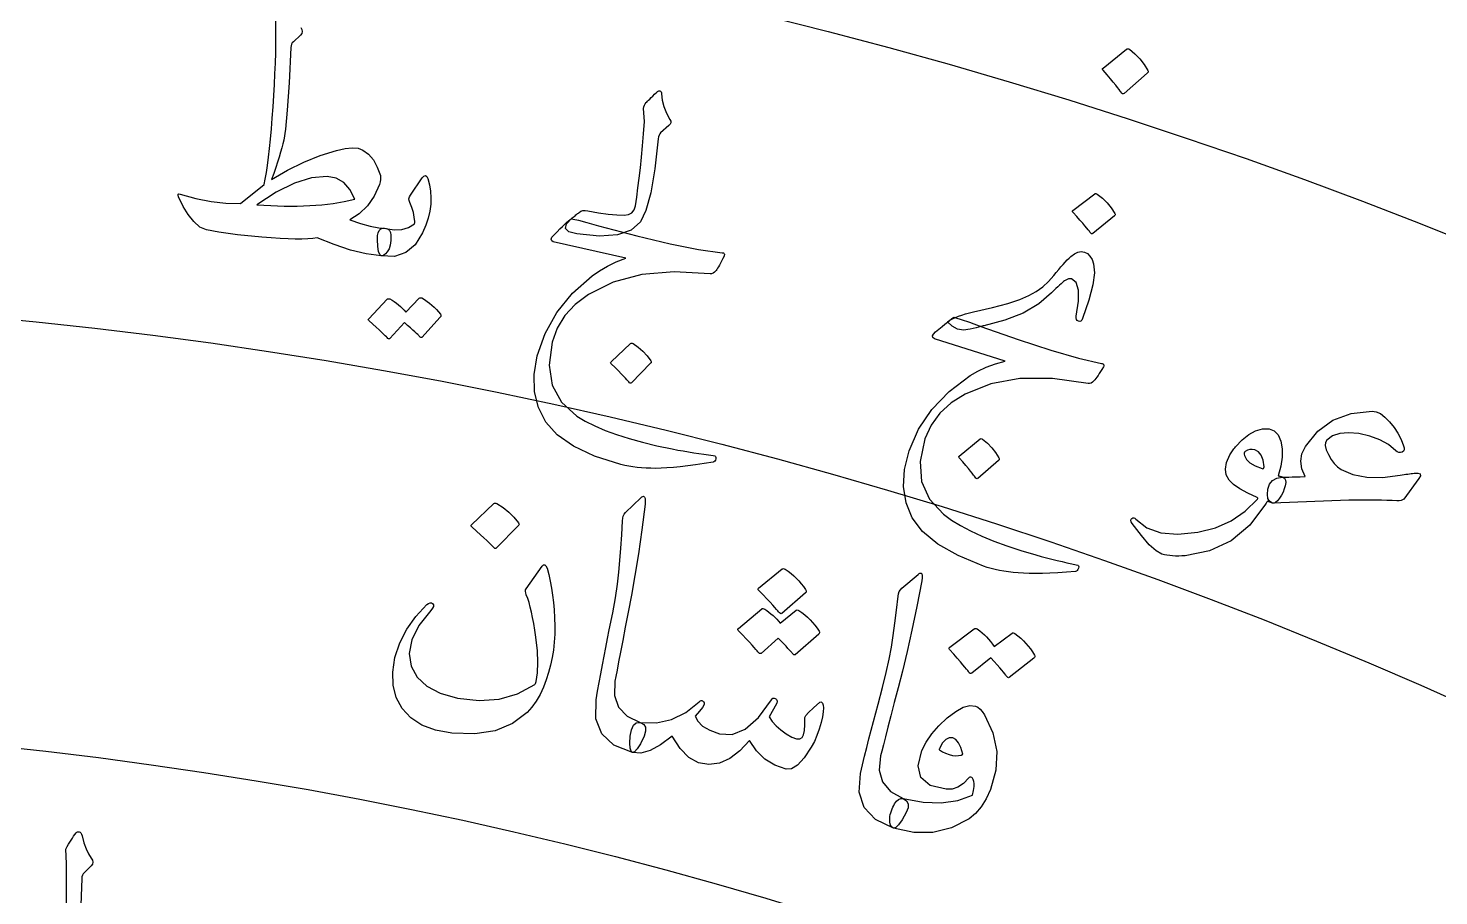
# Model space of a CAD drawing. Header units: millimetres. Extents: x -150 to 150, y -150 to 184.
# Drawn here: x 11.27 to 45.35, y 97.73 to 118.69 of the extents above; entities that cross this region are included whole.
import ezdxf

# ---------------------------------------------------------------- set-up
doc = ezdxf.new("R2010")
doc.units = ezdxf.units.MM
for name, color, linetype in [('ENGRAVE', 7, 'Continuous'), ('ENGRAVE_FINE', 8, 'Continuous'), ('GUIDE', 3, 'Continuous'), ('TEXT', 5, 'Continuous')]:
    doc.layers.add(name, color=color, linetype=linetype)

msp = doc.modelspace()

# ---------------------------------------------------------------- linework, layer by layer
at = {"layer": 'ENGRAVE'}
for radius in [132.75, 112.1737]:
    msp.add_circle((0, 0), radius, dxfattribs=at)
at = {"layer": 'ENGRAVE_FINE'}
for radius in [122.4619, 101.8856]:
    msp.add_circle((0, 0), radius, dxfattribs=at)
at = {"layer": 'GUIDE'}
msp.add_circle((0, 0), 137.25, dxfattribs=at)
at = {"layer": 'TEXT'}
for points in [[(17.8583, 118.7074), (17.8872, 118.6575), (17.8959, 118.6096), (17.8847, 118.5639), (17.8534, 118.5202), (17.682, 118.358), (17.6551, 118.3305), (17.6364, 118.299), (17.6258, 118.2635), (17.6233, 118.2239), (17.5752, 117.3705), (17.5295, 116.712), (17.487, 116.2486), (17.448, 115.9801), (17.4288, 115.8918), (17.4041, 115.795), (17.3738, 115.6896), (17.3381, 115.5756), (17.2977, 115.4529), (17.2537, 115.3214), (17.2062, 115.181), (17.155, 115.0317), (17.5424, 115.2581), (17.933, 115.4509), (18.3264, 115.6102), (18.7225, 115.736), (18.9295, 115.7828), (19.1052, 115.7996), (19.2494, 115.7866), (19.3621, 115.7438), (19.4975, 115.6419), (19.6127, 115.5055), (19.7074, 115.3348), (19.7818, 115.1297), (19.789, 115.0837), (19.7878, 115.0325), (19.7781, 114.9762), (19.76, 114.9147), (19.6331, 114.6319), (19.4711, 114.3947), (19.2741, 114.2028), (19.0423, 114.0561), (19.304, 113.9688), (19.5375, 113.9045), (19.7432, 113.8633), (19.921, 113.8456), (19.9673, 113.8346), (20.002, 113.8049), (20.0249, 113.7566), (20.036, 113.6895), (20.0368, 113.5559), (20.0228, 113.4446), (19.994, 113.3558), (19.9506, 113.2894), (19.9034, 113.2415), (19.8636, 113.2084), (19.831, 113.1901), (19.8057, 113.1865), (19.4392, 113.2387), (19.0588, 113.3297), (18.6641, 113.4595), (18.2547, 113.6277), (18.2547, 113.6277), (18.1492, 113.6088), (18.0263, 113.5964), (17.8858, 113.5904), (17.7277, 113.5907), (17.552, 113.5964), (17.3584, 113.6064), (17.1469, 113.6206), (16.9176, 113.639), (16.327, 113.6991), (15.8812, 113.7585), (15.58, 113.8189), (15.4236, 113.8814), (15.2754, 114.0163), (15.1395, 114.1839), (15.0159, 114.3844), (14.9045, 114.6178), (14.8948, 114.6542), (14.8991, 114.6766), (14.9174, 114.685), (14.9498, 114.6793), (15.325, 114.5745), (15.6921, 114.5013), (16.0514, 114.46), (16.4032, 114.4505), (16.9714, 114.9086), (17.0008, 115.0452), (17.0287, 115.2008), (17.0552, 115.3753), (17.0803, 115.5689), (17.1042, 115.7805), (17.1273, 116.0091), (17.1496, 116.2547), (17.171, 116.5174), (17.1912, 116.7903), (17.2088, 117.0594), (17.2239, 117.3246), (17.2363, 117.586), (17.2461, 117.8431), (17.2532, 118.0954), (17.2574, 118.3429), (17.259, 118.5857), (17.2561, 118.9392)], [(12.1967, 97.5065), (12.201, 97.7637), (12.2025, 98.0161), (12.2014, 98.2637), (12.1975, 98.5065), (12.1867, 98.8599), (12.2176, 98.9183), (12.2486, 98.9739), (12.2798, 99.0267), (12.3111, 99.0767), (12.3421, 99.1238), (12.3723, 99.1683), (12.4018, 99.2101), (12.4304, 99.2491), (12.4454, 99.2636), (12.4628, 99.2731), (12.4824, 99.2777), (12.5044, 99.2772), (12.5292, 99.2685), (12.5498, 99.249), (12.566, 99.2189), (12.578, 99.178), (12.6218, 99.0113), (12.6731, 98.8661), (12.7317, 98.7424), (12.7979, 98.6402), (12.828, 98.5908), (12.8379, 98.5431), (12.8275, 98.4972), (12.7969, 98.4529), (12.628, 98.2873), (12.6016, 98.2593), (12.5834, 98.2275), (12.5735, 98.1917), (12.5718, 98.1521), (12.5416, 97.2978)]]:
    msp.add_lwpolyline(points, dxfattribs=at)
for points in [[(37.8101, 118.184), (37.8231, 118.1908), (37.8386, 118.1924), (37.8569, 118.1888), (37.8777, 118.1799), (38.0093, 118.0685), (38.1273, 117.9458), (38.2319, 117.8119), (38.3229, 117.6669), (38.3299, 117.6471), (38.33, 117.6294), (38.3234, 117.614), (38.3099, 117.6008), (37.7496, 117.1142), (37.7314, 117.1042), (37.7128, 117.1063), (37.694, 117.1206), (37.6747, 117.1471), (37.6581, 117.17), (37.6314, 117.2049), (37.5947, 117.2519), (37.5478, 117.3108), (37.49, 117.382), (37.42, 117.4657), (37.3379, 117.5621), (37.2436, 117.6709), (37.2318, 117.6878), (37.2278, 117.7022), (37.2316, 117.7142), (37.2431, 117.7237)], [(25.9448, 114.3948), (25.9758, 114.6069), (26.006, 114.8306), (26.0354, 115.066), (26.0639, 115.3129), (26.0913, 115.5726), (26.1172, 115.8458), (26.1417, 116.1327), (26.1647, 116.4333), (26.1419, 116.7508), (26.1497, 116.79), (26.1627, 116.8261), (26.1809, 116.8592), (26.2043, 116.8892), (26.2177, 116.9042), (26.2366, 116.9238), (26.2609, 116.9479), (26.2906, 116.9765), (26.3254, 117.0101), (26.365, 117.0493), (26.4092, 117.0941), (26.4582, 117.1444), (26.4752, 117.1606), (26.4937, 117.1707), (26.5138, 117.1748), (26.5355, 117.1727), (26.552, 117.1652), (26.564, 117.151), (26.5716, 117.1302), (26.5747, 117.1028), (26.5938, 116.9484), (26.6342, 116.7939), (26.696, 116.6392), (26.7791, 116.4842), (26.7992, 116.4415), (26.8015, 116.4028), (26.7862, 116.3682), (26.7532, 116.3376), (26.549, 116.1633), (26.5306, 116.1403), (26.5149, 116.1081), (26.502, 116.0668), (26.492, 116.0162), (26.412, 115.2881), (26.3135, 114.711), (26.1975, 114.2847), (26.0644, 114.0092), (25.844, 113.8111), (25.5154, 113.6972), (25.0786, 113.6663), (24.533, 113.7174), (24.3381, 113.7706), (24.2539, 113.8532), (24.2807, 113.9653), (24.4186, 114.1069), (24.4412, 114.1247), (24.4633, 114.142), (24.4848, 114.159), (24.5058, 114.1757), (24.5263, 114.1919), (24.5461, 114.2079), (24.5655, 114.2234), (24.5843, 114.2386), (24.6283, 114.2657), (24.6775, 114.2813), (24.7319, 114.2852), (24.7915, 114.2775), (25.0553, 114.2285), (25.29, 114.1949), (25.4956, 114.1768), (25.6724, 114.1743), (25.7758, 114.1886), (25.8556, 114.2301), (25.912, 114.2988), (25.9448, 114.3948)], [(18.4991, 115.1018), (18.1191, 115.0696), (17.7078, 114.946), (17.2662, 114.7308), (16.7952, 114.4236), (17.1327, 114.4013), (17.4585, 114.3901), (17.7727, 114.3902), (18.0753, 114.4015), (18.366, 114.4239), (18.6442, 114.4571), (18.91, 114.501), (19.1634, 114.556), (19.0482, 114.7918), (18.899, 114.9615), (18.7158, 115.0649), (18.4991, 115.1018)], [(20.5086, 114.6551), (20.7958, 115.0717), (20.8351, 115.1161), (20.8706, 115.1281), (20.902, 115.1077), (20.9295, 115.0551), (20.9705, 114.9047), (20.9955, 114.7511), (21.0046, 114.5943), (20.998, 114.4342), (20.9749, 114.27), (20.9349, 114.1009), (20.8781, 113.9269), (20.8044, 113.7479), (20.627, 113.4563), (20.4003, 113.2659), (20.1242, 113.1766), (19.7984, 113.1878), (19.7659, 113.2175), (19.7405, 113.2941), (19.7223, 113.4175), (19.7113, 113.5878), (19.7151, 113.6772), (19.7298, 113.7487), (19.7555, 113.8022), (19.7921, 113.8379), (19.8185, 113.8493), (19.8476, 113.8546), (19.8793, 113.8538), (19.9137, 113.8468), (20.1163, 113.8178), (20.2987, 113.8279), (20.461, 113.8772), (20.6034, 113.9658), (20.6105, 113.9735), (20.6143, 113.9846), (20.6151, 113.9991), (20.6127, 114.017), (20.6026, 114.1255), (20.5792, 114.2383), (20.5423, 114.3554), (20.4918, 114.4768), (20.4763, 114.5221), (20.4739, 114.5669), (20.4847, 114.6112), (20.5086, 114.6551)], [(37.0404, 114.6858), (37.0524, 114.6916), (37.067, 114.6928), (37.0841, 114.6892), (37.1036, 114.6809), (37.228, 114.5791), (37.3399, 114.4674), (37.4394, 114.3459), (37.5263, 114.2147), (37.5331, 114.1969), (37.5335, 114.1811), (37.5274, 114.1674), (37.515, 114.1558), (36.9971, 113.7308), (36.9802, 113.7221), (36.9629, 113.7243), (36.945, 113.7374), (36.9267, 113.7615), (36.9108, 113.7822), (36.8854, 113.8139), (36.8505, 113.8565), (36.8059, 113.91), (36.7509, 113.9746), (36.6844, 114.0507), (36.6064, 114.1382), (36.5169, 114.2371), (36.5056, 114.2524), (36.5017, 114.2654), (36.5051, 114.276), (36.5158, 114.2843)], [(25.0562, 113.9153), (25.9823, 113.6734), (26.787, 113.4826), (27.4714, 113.3457), (28.0365, 113.2646), (28.0539, 113.2625), (28.0684, 113.2577), (28.0798, 113.2503), (28.0881, 113.2404), (28.093, 113.2284), (28.0943, 113.2149), (28.0918, 113.2), (28.0855, 113.1836), (28.0549, 113.1212), (28.0262, 113.0642), (27.9992, 113.0125), (27.9741, 112.9661), (27.9507, 112.925), (27.9292, 112.8891), (27.9094, 112.8586), (27.8915, 112.8334), (27.857, 112.7945), (27.8218, 112.7683), (27.786, 112.7546), (27.7494, 112.7536), (26.88, 112.804), (26.0997, 112.7367), (25.41, 112.5536), (24.8117, 112.2564), (24.4914, 112.0171), (24.2382, 111.7446), (24.0518, 111.4394), (23.9315, 111.1017), (23.8573, 110.5469), (23.9329, 110.0651), (24.157, 109.656), (24.5291, 109.3186), (24.733, 109.1955), (24.9612, 109.0797), (25.2137, 108.971), (25.4906, 108.8694), (25.7912, 108.7742), (26.1152, 108.6849), (26.4626, 108.6013), (26.8334, 108.5232), (26.966, 108.4985), (27.0967, 108.475), (27.2253, 108.4529), (27.3521, 108.432), (27.476, 108.4126), (27.5963, 108.395), (27.7128, 108.3792), (27.8257, 108.3651), (27.8595, 108.3584), (27.881, 108.3433), (27.8902, 108.3198), (27.8871, 108.288), (27.8754, 108.2531), (27.8605, 108.2276), (27.8426, 108.2116), (27.8215, 108.2051), (27.6041, 108.1691), (27.3993, 108.1383), (27.2072, 108.1125), (27.0276, 108.0919), (26.8608, 108.0761), (26.7071, 108.0644), (26.5665, 108.0569), (26.4389, 108.0537), (26.3206, 108.0573), (26.206, 108.0627), (26.0951, 108.0699), (25.9879, 108.079), (25.8841, 108.091), (25.7836, 108.1069), (25.6863, 108.1267), (25.5922, 108.1505), (24.9592, 108.3536), (24.446, 108.5906), (24.0526, 108.863), (23.7789, 109.1723), (23.6035, 109.5217), (23.5103, 109.9053), (23.4997, 110.3232), (23.5724, 110.7757), (23.7604, 111.3161), (24.043, 111.8191), (24.4214, 112.284), (24.8968, 112.7096), (25.0735, 112.8309), (25.2681, 112.9412), (25.4806, 113.0407), (25.711, 113.129), (23.9609, 113.5278), (23.9225, 113.5549), (23.9117, 113.5913), (23.9285, 113.6372), (23.9729, 113.6924), (24.0509, 113.77), (24.1217, 113.8395), (24.1852, 113.9011), (24.2413, 113.9547), (24.29, 113.9999), (24.3311, 114.0363), (24.3646, 114.0638), (24.3905, 114.0825), (24.4388, 114.0765), (24.5659, 114.0468), (24.7717, 113.9932), (25.0562, 113.9153)], [(33.4836, 111.597), (33.5408, 111.6339), (33.6042, 111.6685), (33.6738, 111.7007), (33.7495, 111.7305), (33.8315, 111.7584), (33.92, 111.7847), (34.0148, 111.8095), (34.1162, 111.8328), (34.5678, 111.9401), (34.9407, 112.0414), (35.2343, 112.1374), (35.4483, 112.2288), (35.6239, 112.3297), (35.7834, 112.4443), (35.9268, 112.5726), (36.0541, 112.7149), (36.1128, 112.7875), (36.1699, 112.8563), (36.2253, 112.9213), (36.279, 112.9824), (36.3303, 113.0389), (36.3784, 113.09), (36.4233, 113.1358), (36.465, 113.1763), (36.5494, 113.2414), (36.6325, 113.2805), (36.7143, 113.2936), (36.7946, 113.2807), (36.8654, 113.2445), (36.9257, 113.1852), (36.9754, 113.103), (37.0145, 112.9978), (37.0345, 112.78), (36.9966, 112.4873), (36.901, 112.1196), (36.7479, 111.677), (36.7302, 111.6383), (36.7074, 111.614), (36.6794, 111.6041), (36.6463, 111.6086), (36.6163, 111.6253), (36.5974, 111.6521), (36.5896, 111.6888), (36.5931, 111.7356), (36.6494, 112.0936), (36.6493, 112.3625), (36.593, 112.542), (36.4806, 112.6323), (36.4459, 112.6372), (36.4065, 112.6308), (36.3626, 112.6133), (36.3141, 112.5845), (36.2906, 112.5655), (36.2625, 112.5416), (36.2299, 112.5128), (36.1928, 112.4791), (36.1511, 112.4405), (36.1049, 112.397), (36.0542, 112.3487), (35.999, 112.2954), (35.6877, 112.029), (35.3115, 111.8081), (34.8707, 111.632), (34.3655, 111.4998), (34.3602, 111.4985), (34.3444, 111.4946), (34.318, 111.4882), (34.2811, 111.4791), (34.2336, 111.4674), (34.1757, 111.4531), (34.1072, 111.4362), (34.0281, 111.4167), (33.8678, 111.3965), (33.7237, 111.4199), (33.5957, 111.4867), (33.4836, 111.597)], [(20.723, 112.168), (20.7337, 112.1755), (20.7472, 112.1787), (20.7637, 112.1775), (20.7831, 112.172), (20.8487, 112.132), (20.9114, 112.0896), (20.9714, 112.0448), (21.0286, 111.9977), (21.0834, 111.9477), (21.136, 111.8942), (21.1866, 111.8374), (21.2351, 111.7771), (21.2434, 111.7599), (21.2453, 111.743), (21.2407, 111.7264), (21.2298, 111.71), (20.7831, 111.2193), (20.7724, 111.2137), (20.7586, 111.2163), (20.7418, 111.227), (20.7218, 111.2458), (20.7088, 111.2622), (20.6869, 111.2854), (20.6561, 111.3154), (20.6165, 111.3523), (20.5676, 111.3966), (20.5091, 111.4487), (20.4409, 111.5087), (20.363, 111.5765), (20.0142, 111.194), (19.9994, 111.183), (19.9829, 111.1827), (19.9645, 111.193), (19.9445, 111.2141), (19.9271, 111.2323), (19.8995, 111.2599), (19.8616, 111.2969), (19.8134, 111.3432), (19.754, 111.3991), (19.6825, 111.4646), (19.5988, 111.5397), (19.5029, 111.6244), (19.4937, 111.6374), (19.4907, 111.6492), (19.4939, 111.66), (19.5034, 111.6696), (19.9482, 112.1423), (19.9588, 112.1498), (19.9723, 112.1531), (19.9888, 112.1521), (20.0081, 112.1467), (20.0646, 112.1161), (20.1187, 112.0826), (20.1704, 112.0461), (20.2197, 112.0068), (20.2667, 111.965), (20.3114, 111.9212), (20.3539, 111.8755), (20.3941, 111.8278)], [(34.2904, 111.484), (35.1936, 111.1671), (35.9799, 110.9112), (36.6509, 110.7187), (37.2074, 110.5917), (37.2247, 110.5881), (37.2387, 110.5822), (37.2494, 110.5739), (37.2569, 110.5633), (37.2609, 110.5509), (37.261, 110.5374), (37.2572, 110.5227), (37.2497, 110.5069), (37.2141, 110.4473), (37.1808, 110.3928), (37.1497, 110.3435), (37.1208, 110.2993), (37.0942, 110.2602), (37.0698, 110.2263), (37.0476, 110.1974), (37.0276, 110.1738), (36.9901, 110.1378), (36.9529, 110.1146), (36.916, 110.1039), (36.8795, 110.1058), (36.0172, 110.2272), (35.234, 110.224), (34.5316, 110.0979), (33.911, 109.8506), (33.5722, 109.6384), (33.2976, 109.3875), (33.0868, 109.0985), (32.9393, 108.7718), (32.82, 108.2249), (32.8559, 107.7386), (33.0458, 107.3125), (33.3891, 106.9458), (33.5822, 106.8064), (33.8002, 106.6723), (34.0429, 106.5434), (34.3105, 106.4194), (34.6024, 106.3), (34.918, 106.1845), (35.2574, 106.0728), (35.6205, 105.9646), (35.7507, 105.9291), (35.879, 105.8951), (36.0054, 105.8624), (36.13, 105.8313), (36.252, 105.8018), (36.3704, 105.7745), (36.4853, 105.7491), (36.5966, 105.7259), (36.6298, 105.7164), (36.65, 105.6995), (36.6572, 105.6754), (36.6515, 105.6439), (36.6369, 105.6101), (36.62, 105.586), (36.6008, 105.5715), (36.5793, 105.5667), (36.3597, 105.5487), (36.1531, 105.5346), (35.9595, 105.5247), (35.7788, 105.5189), (35.6113, 105.5167), (35.4571, 105.5176), (35.3164, 105.5217), (35.189, 105.529), (35.0714, 105.5422), (34.9576, 105.5569), (34.8477, 105.5732), (34.7415, 105.591), (34.6391, 105.6115), (34.5402, 105.6356), (34.4449, 105.6633), (34.353, 105.6946), (33.7387, 105.9489), (33.2467, 106.227), (32.8769, 106.5307), (32.6294, 106.8614), (32.4832, 107.2239), (32.4216, 107.6138), (32.4452, 108.0313), (32.5548, 108.4762), (32.7863, 108.9995), (33.1091, 109.4777), (33.5243, 109.91), (34.0329, 110.2954), (34.2189, 110.4018), (34.4219, 110.4959), (34.6418, 110.5776), (34.8786, 110.6468), (33.1671, 111.1874), (33.131, 111.2175), (33.1233, 111.2547), (33.1437, 111.299), (33.1924, 111.3505), (33.2766, 111.4214), (33.3528, 111.4849), (33.4211, 111.5411), (33.4814, 111.5899), (33.5336, 111.631), (33.5776, 111.6639), (33.6132, 111.6886), (33.6406, 111.7051), (33.6882, 111.6951), (33.8125, 111.6551), (34.0133, 111.5849), (34.2904, 111.484)], [(25.8269, 111.0734), (25.8379, 111.0804), (25.8516, 111.0829), (25.868, 111.081), (25.8871, 111.0746), (26.0117, 110.9854), (26.1252, 110.8852), (26.2276, 110.7741), (26.3187, 110.6522), (26.3263, 110.6351), (26.3277, 110.6195), (26.323, 110.6054), (26.312, 110.5927), (25.8505, 110.1212), (25.8351, 110.111), (25.8185, 110.1115), (25.8008, 110.1229), (25.7818, 110.145), (25.7654, 110.1641), (25.7392, 110.1931), (25.7032, 110.232), (25.6575, 110.2808), (25.601, 110.3398), (25.533, 110.4089), (25.4532, 110.4884), (25.3618, 110.578), (25.3501, 110.5922), (25.3455, 110.6046), (25.348, 110.6155), (25.3576, 110.6248)], [(44.8719, 107.8066), (44.5062, 107.3145), (44.4798, 107.2943), (44.4437, 107.2801), (44.3981, 107.2718), (44.343, 107.2695), (44.2253, 107.2756), (44.0997, 107.2803), (43.9661, 107.2836), (43.8245, 107.2856), (43.6752, 107.2865), (43.5182, 107.2869), (43.3537, 107.2866), (43.1816, 107.2856), (41.3322, 107.2152), (41.2664, 107.259), (41.2266, 107.3295), (41.2128, 107.4269), (41.2249, 107.5511), (41.2655, 107.6724), (41.337, 107.761), (41.4394, 107.8167), (41.5728, 107.8395), (41.5888, 107.8405), (41.6204, 107.8421), (41.6674, 107.8441), (41.73, 107.8465), (41.8076, 107.8491), (41.8995, 107.8516), (42.0059, 107.8538), (42.1266, 107.8559), (42.0463, 108.0463), (42.0199, 108.2305), (42.0477, 108.4086), (42.1298, 108.5806), (42.4275, 108.9499), (42.795, 109.2169), (43.2326, 109.3807), (43.7403, 109.4404), (43.8401, 109.4249), (43.9441, 109.3767), (44.0521, 109.2957), (44.164, 109.1819), (44.2722, 109.0443), (44.3649, 108.9017), (44.4422, 108.7543), (44.5041, 108.6019), (44.5176, 108.5497), (44.5157, 108.5068), (44.4984, 108.4732), (44.4657, 108.449), (44.426, 108.4361), (44.3878, 108.4367), (44.351, 108.4507), (44.3157, 108.4782), (44.1345, 108.6278), (43.9255, 108.7471), (43.6889, 108.8358), (43.425, 108.8939), (43.1745, 108.9165), (42.9613, 108.8978), (42.7856, 108.8382), (42.6473, 108.7377), (42.6153, 108.6815), (42.611, 108.6043), (42.6346, 108.5062), (42.6858, 108.3872), (42.7521, 108.2711), (42.825, 108.1723), (42.9047, 108.0908), (42.9911, 108.0264), (43.2776, 107.9035), (43.6111, 107.8398), (43.9921, 107.835), (44.4213, 107.8885), (44.4685, 107.8967), (44.5146, 107.9044), (44.5594, 107.9115), (44.603, 107.9181), (44.6448, 107.924), (44.6842, 107.9288), (44.7211, 107.9326), (44.7556, 107.9354), (44.8499, 107.9395), (44.9007, 107.9194), (44.908, 107.8751), (44.8719, 107.8066)], [(34.2702, 108.7652), (34.2817, 108.7713), (34.2956, 108.7728), (34.3118, 108.7697), (34.3303, 108.7619), (34.4478, 108.6633), (34.5532, 108.5547), (34.6468, 108.4361), (34.7283, 108.3076), (34.7346, 108.29), (34.7348, 108.2743), (34.729, 108.2606), (34.7171, 108.2488), (34.2207, 107.8141), (34.2046, 107.805), (34.1881, 107.8069), (34.1713, 107.8195), (34.1541, 107.843), (34.1391, 107.8633), (34.1153, 107.8943), (34.0824, 107.9358), (34.0405, 107.988), (33.9888, 108.0511), (33.9262, 108.1253), (33.8528, 108.2106), (33.7685, 108.307), (33.758, 108.322), (33.7543, 108.3348), (33.7577, 108.3454), (33.7679, 108.3539)], [(41.1658, 107.1916), (40.7866, 106.6816), (40.3365, 106.3046), (39.8161, 106.0596), (39.225, 105.9453), (39.1466, 105.9403), (39.0703, 105.938), (38.9959, 105.9384), (38.9235, 105.9415), (38.8537, 105.9476), (38.787, 105.957), (38.7235, 105.9696), (38.6631, 105.9854), (38.5251, 106.0599), (38.3601, 106.2081), (38.1674, 106.43), (37.9465, 106.7255), (37.9251, 106.7642), (37.9163, 106.7974), (37.9199, 106.8252), (37.936, 106.8476), (37.9591, 106.8611), (37.9835, 106.8623), (38.0094, 106.8511), (38.0366, 106.8276), (38.3022, 106.6196), (38.64, 106.4981), (39.0508, 106.4625), (39.5355, 106.512), (39.9579, 106.6198), (40.3387, 106.7887), (40.6782, 107.0193), (40.976, 107.3121), (40.9795, 107.3251), (40.9795, 107.3366), (40.9759, 107.3464), (40.9687, 107.3546), (40.7375, 107.4585), (40.5466, 107.5624), (40.3959, 107.6668), (40.2855, 107.7716), (40.216, 107.8958), (40.1965, 108.0388), (40.2273, 108.2009), (40.3084, 108.3819), (40.3215, 108.4051), (40.3355, 108.4283), (40.3507, 108.4517), (40.3668, 108.4752), (40.3841, 108.4992), (40.4028, 108.5243), (40.4229, 108.5503), (40.4443, 108.5772), (40.6001, 108.7458), (40.7609, 108.8736), (40.9266, 108.9609), (41.0972, 109.0074), (41.2544, 109.0086), (41.38, 108.96), (41.4736, 108.8617), (41.5352, 108.7139), (41.5673, 108.5285), (41.5681, 108.3272), (41.5377, 108.1099), (41.4763, 107.8767), (41.49, 107.8717), (41.5034, 107.8672), (41.5165, 107.8634), (41.5294, 107.8602), (41.5422, 107.857), (41.5554, 107.8532), (41.5688, 107.8488), (41.5824, 107.8438), (41.6251, 107.8159), (41.6497, 107.772), (41.6563, 107.7121), (41.6448, 107.6364), (41.6216, 107.5572), (41.5903, 107.4801), (41.5509, 107.4052), (41.5035, 107.3324), (41.4547, 107.271), (41.411, 107.2306), (41.3724, 107.2111), (41.339, 107.2126), (41.2088, 107.2627), (41.2031, 107.2505), (41.194, 107.2345), (41.1816, 107.2149), (41.1658, 107.1916)], [(41.1328, 108.0956), (41.1085, 108.2505), (41.063, 108.3706), (40.9963, 108.456), (40.9084, 108.5065), (40.8469, 108.5128), (40.7882, 108.5081), (40.7323, 108.4923), (40.6793, 108.4656), (40.659, 108.4484), (40.6485, 108.4256), (40.6477, 108.3971), (40.6566, 108.363), (40.7043, 108.2731), (40.7915, 108.1911), (40.918, 108.117), (41.084, 108.0505), (41.1026, 108.0475), (41.1169, 108.0539), (41.127, 108.07), (41.1328, 108.0956)], [(26.0787, 107.3444), (26.1011, 107.3648), (26.1204, 107.3773), (26.1367, 107.382), (26.1499, 107.3788), (26.1674, 107.3632), (26.1776, 107.3268), (26.1805, 107.2696), (26.176, 107.1916), (26.0972, 106.5678), (26.0163, 105.993), (25.9335, 105.467), (25.8491, 104.9899), (25.7701, 104.5835), (25.6997, 104.2192), (25.6379, 103.8969), (25.5847, 103.6166), (25.5397, 103.3784), (25.5023, 103.1825), (25.4727, 103.0288), (25.4508, 102.9174), (25.4411, 102.5698), (25.5393, 102.2878), (25.7453, 102.0713), (26.059, 101.9193), (26.1447, 101.8715), (26.1889, 101.7997), (26.1916, 101.704), (26.1528, 101.5844), (26.066, 101.4027), (25.9904, 101.2764), (25.9259, 101.2056), (25.8725, 101.1901), (25.4257, 101.369), (25.1306, 101.6397), (24.9869, 102.0034), (24.9951, 102.4609), (25.0302, 102.6721), (25.067, 102.8835), (25.1053, 103.095), (25.1453, 103.3067), (25.1863, 103.5186), (25.2279, 103.7309), (25.2702, 103.9436), (25.313, 104.1567), (25.3954, 104.563), (25.4616, 104.9307), (25.5118, 105.2598), (25.5459, 105.5503), (25.5708, 105.8312), (25.5935, 106.1314), (25.6139, 106.4509), (25.6319, 106.7898), (25.638, 106.8502), (25.6524, 106.9032), (25.6751, 106.9488), (25.706, 106.9871)], [(22.5236, 107.2064), (22.5363, 107.2144), (22.5524, 107.2174), (22.5719, 107.2155), (22.5947, 107.2085), (22.7454, 107.1093), (22.8833, 106.9976), (23.0083, 106.8735), (23.1205, 106.737), (23.1301, 106.7178), (23.1324, 106.7002), (23.1273, 106.6842), (23.1148, 106.6698), (22.5868, 106.1331), (22.569, 106.1213), (22.5494, 106.1218), (22.528, 106.1343), (22.5048, 106.159), (22.4847, 106.1804), (22.4527, 106.2128), (22.4088, 106.2563), (22.3529, 106.3107), (22.2841, 106.3765), (22.201, 106.4536), (22.1039, 106.5422), (21.9924, 106.6421), (21.9781, 106.6579), (21.9723, 106.6719), (21.9748, 106.6842), (21.9857, 106.6947)], [(23.8101, 105.6424), (23.8488, 105.489), (23.8838, 105.33), (23.9152, 105.1653), (23.9429, 104.9949), (23.9656, 104.8181), (23.9822, 104.6342), (23.9926, 104.443), (23.9968, 104.2447), (23.9944, 104.0486), (23.983, 103.8563), (23.9625, 103.6676), (23.9332, 103.4826), (23.8949, 103.3007), (23.8476, 103.1215), (23.7912, 102.9449), (23.7259, 102.7708), (23.6429, 102.5915), (23.5493, 102.4296), (23.4449, 102.2852), (23.3299, 102.1581), (22.9774, 101.8892), (22.5567, 101.7171), (22.0676, 101.6409), (21.509, 101.6595), (21.1178, 101.7314), (20.7874, 101.8544), (20.5171, 102.0291), (20.3069, 102.2561), (20.1668, 102.5214), (20.0912, 102.8143), (20.0805, 103.1348), (20.135, 103.4831), (20.2529, 103.8404), (20.4207, 104.173), (20.6389, 104.4806), (20.9078, 104.7629), (20.9477, 104.7933), (20.9834, 104.8075), (21.0147, 104.8055), (21.0417, 104.7873), (21.0639, 104.7561), (21.0644, 104.7187), (21.0433, 104.675), (21.0005, 104.6249), (20.7154, 104.2592), (20.5421, 103.9125), (20.4796, 103.5855), (20.5268, 103.2782), (20.6707, 103.0107), (20.905, 102.7927), (21.2297, 102.6237), (21.6451, 102.5027), (22.1658, 102.4443), (22.6496, 102.4803), (23.0977, 102.6112), (23.5106, 102.8374), (23.5202, 102.8465), (23.5289, 102.8612), (23.5367, 102.8814), (23.5437, 102.9071), (23.5787, 103.1141), (23.5898, 103.362), (23.5767, 103.6507), (23.539, 103.9803), (23.5132, 104.1477), (23.4868, 104.304), (23.46, 104.449), (23.4326, 104.5829), (23.4042, 104.7053), (23.374, 104.8156), (23.3422, 104.914), (23.3088, 105.0004), (23.2936, 105.045), (23.2882, 105.0842), (23.2924, 105.1181), (23.3064, 105.1466), (23.6905, 105.695), (23.7219, 105.725), (23.7523, 105.7262), (23.7817, 105.6987), (23.8101, 105.6424)], [(29.4889, 105.6248), (29.5021, 105.6319), (29.5184, 105.6339), (29.5377, 105.6307), (29.5601, 105.6222), (29.6338, 105.5696), (29.7039, 105.5145), (29.7706, 105.4572), (29.8337, 105.3975), (29.8937, 105.3349), (29.9509, 105.2686), (30.0054, 105.1988), (30.057, 105.1253), (30.068, 105.101), (30.071, 105.08), (30.0659, 105.0624), (30.0529, 105.0482), (29.4824, 104.5495), (29.4648, 104.5425), (29.446, 104.5467), (29.4258, 104.5622), (29.4044, 104.5888), (29.3857, 104.6115), (29.3559, 104.6459), (29.3148, 104.6922), (29.2626, 104.7502), (29.198, 104.8203), (29.1201, 104.9027), (29.0288, 104.9974), (28.924, 105.1044), (28.9107, 105.1211), (28.9057, 105.1355), (28.9091, 105.1476), (28.9207, 105.1574)], [(32.7727, 105.4935), (32.7963, 105.5124), (32.8164, 105.5237), (32.8329, 105.5273), (32.8459, 105.5233), (32.8624, 105.5066), (32.8703, 105.4697), (32.8696, 105.4124), (32.8602, 105.3349), (32.7424, 104.7173), (32.6255, 104.1486), (32.5098, 103.6289), (32.3956, 103.158), (32.2912, 102.7574), (32.198, 102.3982), (32.1161, 102.0804), (32.0454, 101.804), (31.9855, 101.5692), (31.9359, 101.376), (31.8967, 101.2245), (31.8679, 101.1146), (31.8363, 100.7683), (31.9167, 100.4808), (32.1086, 100.2517), (32.4121, 100.0803), (32.4947, 100.0272), (32.5343, 99.9528), (32.5309, 99.8571), (32.4847, 99.7402), (32.3866, 99.5643), (32.3033, 99.443), (32.2345, 99.3763), (32.1802, 99.3643), (31.7455, 99.5709), (31.468, 99.8596), (31.3474, 100.2316), (31.3843, 100.6877), (31.4327, 100.8963), (31.4827, 101.105), (31.5342, 101.3136), (31.5874, 101.5224), (31.6417, 101.7313), (31.6965, 101.9406), (31.7521, 102.1502), (31.8082, 102.3602), (31.9159, 102.7605), (32.0052, 103.1233), (32.076, 103.4486), (32.1282, 103.7364), (32.1707, 104.0151), (32.2122, 104.3133), (32.2526, 104.631), (32.292, 104.9681), (32.3019, 105.0279), (32.3195, 105.0799), (32.345, 105.124), (32.3783, 105.1602)], [(29.8251, 104.6262), (29.8382, 104.6333), (29.8544, 104.6352), (29.8736, 104.6319), (29.8957, 104.6234), (29.9684, 104.5706), (30.0377, 104.5153), (30.1034, 104.4578), (30.1656, 104.398), (30.2247, 104.3352), (30.281, 104.2688), (30.3345, 104.1988), (30.3852, 104.1252), (30.3932, 104.1049), (30.3937, 104.0857), (30.3868, 104.0675), (30.3724, 104.0505), (29.8023, 103.554), (29.7893, 103.549), (29.7734, 103.5536), (29.7548, 103.5676), (29.7334, 103.5912), (29.7194, 103.6072), (29.6975, 103.6319), (29.6676, 103.6655), (29.6296, 103.7079), (29.5835, 103.7586), (29.5291, 103.817), (29.4662, 103.8832), (29.395, 103.9572), (28.9817, 103.5869), (28.9643, 103.5798), (28.9456, 103.584), (28.9256, 103.5993), (28.9044, 103.6259), (28.8859, 103.6484), (28.8563, 103.6827), (28.8157, 103.7287), (28.764, 103.7864), (28.7, 103.8562), (28.6229, 103.9382), (28.5324, 104.0325), (28.4286, 104.1389), (28.419, 104.1545), (28.4167, 104.1682), (28.4215, 104.1798), (28.4336, 104.1896), (28.9969, 104.6592), (29.01, 104.6664), (29.0262, 104.6684), (29.0453, 104.6653), (29.0675, 104.6569), (29.1192, 104.6201), (29.1699, 104.5818), (29.2197, 104.5421), (29.2685, 104.501), (29.3157, 104.4582), (29.3606, 104.4133), (29.4032, 104.3663), (29.4435, 104.3172)], [(35.0439, 104.0728), (35.0575, 104.0793), (35.0738, 104.0804), (35.093, 104.0761), (35.1149, 104.0665), (35.1858, 104.01), (35.2531, 103.9514), (35.3168, 103.8906), (35.3768, 103.8276), (35.4335, 103.7619), (35.4872, 103.6927), (35.538, 103.62), (35.5858, 103.5439), (35.593, 103.5232), (35.5927, 103.504), (35.5848, 103.4862), (35.5695, 103.4699), (34.9731, 103.002), (34.9597, 102.9978), (34.944, 103.0031), (34.9258, 103.0181), (34.9053, 103.0427), (34.8925, 103.0633), (34.8703, 103.0932), (34.8387, 103.1323), (34.7978, 103.1806), (34.7471, 103.2387), (34.6863, 103.3074), (34.6154, 103.3866), (34.5342, 103.4763), (34.069, 103.1108), (34.05, 103.1012), (34.0306, 103.1037), (34.0107, 103.1185), (33.9903, 103.1456), (33.9726, 103.1691), (33.9443, 103.2048), (33.9054, 103.2528), (33.8558, 103.3131), (33.7944, 103.3859), (33.7203, 103.4717), (33.6333, 103.5704), (33.5333, 103.6819), (33.5244, 103.698), (33.5227, 103.7117), (33.528, 103.7232), (33.5406, 103.7323), (34.1315, 104.182), (34.145, 104.1886), (34.1613, 104.1898), (34.1805, 104.1858), (34.2024, 104.1764), (34.2641, 104.1321), (34.3226, 104.0851), (34.3779, 104.0352), (34.4298, 103.9825), (34.4787, 103.9275), (34.5247, 103.8706), (34.5677, 103.812), (34.6079, 103.7515)], [(30.4031, 102.4112), (30.4243, 102.418), (30.4438, 102.4078), (30.4616, 102.3807), (30.4776, 102.3367), (30.4882, 102.267), (30.4839, 102.1734), (30.4647, 102.0558), (30.4307, 101.9143), (30.3859, 101.7553), (30.3313, 101.6036), (30.267, 101.4592), (30.1928, 101.322), (30.0194, 101.0638), (29.8601, 100.8886), (29.715, 100.7963), (29.5838, 100.787), (29.3086, 100.8853), (29.0706, 101.0341), (28.8693, 101.2337), (28.7044, 101.4843), (28.4706, 101.2292), (28.228, 101.047), (27.9765, 100.9374), (27.7156, 100.9004), (27.4652, 100.945), (27.2346, 101.0746), (27.0232, 101.2893), (26.8303, 101.5893), (26.5543, 101.3781), (26.303, 101.2411), (26.0759, 101.1784), (25.8725, 101.1901), (25.8393, 101.2223), (25.8194, 101.2986), (25.8128, 101.4189), (25.8195, 101.5834), (25.8466, 101.7404), (25.8955, 101.8488), (25.9663, 101.9085), (26.059, 101.9193), (26.4517, 101.9083), (26.8193, 101.9878), (27.1627, 102.1582), (27.4822, 102.4196), (27.4996, 102.4339), (27.5166, 102.4429), (27.5333, 102.4465), (27.5497, 102.4448), (27.5683, 102.4376), (27.5838, 102.4269), (27.5963, 102.4128), (27.6056, 102.3951), (27.6015, 102.3497), (27.5639, 102.2807), (27.4931, 102.1883), (27.389, 102.0723), (27.4503, 101.9449), (27.5678, 101.8314), (27.7418, 101.7316), (27.972, 101.6452), (28.2833, 101.6257), (28.597, 101.7557), (28.914, 102.035), (29.2349, 102.4638), (29.251, 102.4858), (29.2671, 102.5003), (29.2833, 102.5071), (29.2994, 102.5063), (29.3216, 102.4977), (29.3396, 102.4861), (29.3534, 102.4712), (29.363, 102.4533), (29.3674, 102.4303), (29.3676, 102.4084), (29.3639, 102.3878), (29.3561, 102.3682), (29.1788, 102.0536), (29.249, 101.9433), (29.3409, 101.8374), (29.4546, 101.736), (29.5901, 101.639), (29.7268, 101.5615), (29.8363, 101.5213), (29.9186, 101.5183), (29.9739, 101.5527), (30.0085, 101.6198), (30.0308, 101.7233), (30.041, 101.8631), (30.0388, 102.0392), (30.0608, 102.0823), (30.1287, 102.1588), (30.2428, 102.2684), (30.4031, 102.4112)], [(34.1638, 102.3127), (34.2167, 102.2862), (34.2702, 102.2418), (34.3244, 102.1795), (34.3793, 102.0993), (34.5817, 101.6633), (34.6727, 101.218), (34.6531, 100.7638), (34.5243, 100.3007), (34.4188, 100.0727), (34.2976, 99.8789), (34.1609, 99.7191), (34.0086, 99.5933), (33.5804, 99.3717), (33.1336, 99.2599), (32.6672, 99.2575), (32.1802, 99.3643), (32.1364, 99.3911), (32.1068, 99.4385), (32.0914, 99.5067), (32.0902, 99.5955), (32.0944, 99.643), (32.1024, 99.6904), (32.1141, 99.7377), (32.1295, 99.7849), (32.1473, 99.8308), (32.1659, 99.8742), (32.1853, 99.9152), (32.2056, 99.9537), (32.2496, 100.0175), (32.2987, 100.0599), (32.3529, 100.0808), (32.4121, 100.0803), (32.8953, 99.9919), (33.335, 99.9751), (33.7321, 100.0305), (34.087, 100.1586), (34.1115, 100.2745), (34.1253, 100.3686), (34.1284, 100.441), (34.1207, 100.4917), (34.1065, 100.5379), (34.09, 100.5705), (34.071, 100.5896), (34.0497, 100.5952), (34.0336, 100.5951), (34.0199, 100.5921), (34.0084, 100.586), (33.9993, 100.5769), (33.8701, 100.4462), (33.7354, 100.357), (33.5949, 100.3093), (33.4488, 100.303), (33.0625, 100.3986), (32.8371, 100.5863), (32.7721, 100.8675), (32.868, 101.2425), (32.9684, 101.4429), (33.1037, 101.6408), (33.2739, 101.836), (33.4793, 102.0283), (33.6816, 102.1852), (33.8632, 102.2848), (34.0241, 102.3273), (34.1638, 102.3127)], [(33.6135, 101.5438), (33.5265, 101.5478), (33.4444, 101.5094), (33.3673, 101.4285), (33.2952, 101.3053), (33.2889, 101.2843), (33.2855, 101.2689), (33.285, 101.2591), (33.2876, 101.255), (33.3616, 101.2092), (33.4395, 101.1719), (33.5213, 101.1432), (33.607, 101.123), (33.6854, 101.114), (33.7532, 101.1162), (33.8103, 101.1296), (33.8569, 101.1543), (33.8096, 101.3117), (33.7532, 101.4291), (33.6878, 101.5065), (33.6135, 101.5438)]]:
    msp.add_lwpolyline(points, close=True, dxfattribs=at)

doc.saveas('drawing.dxf')
